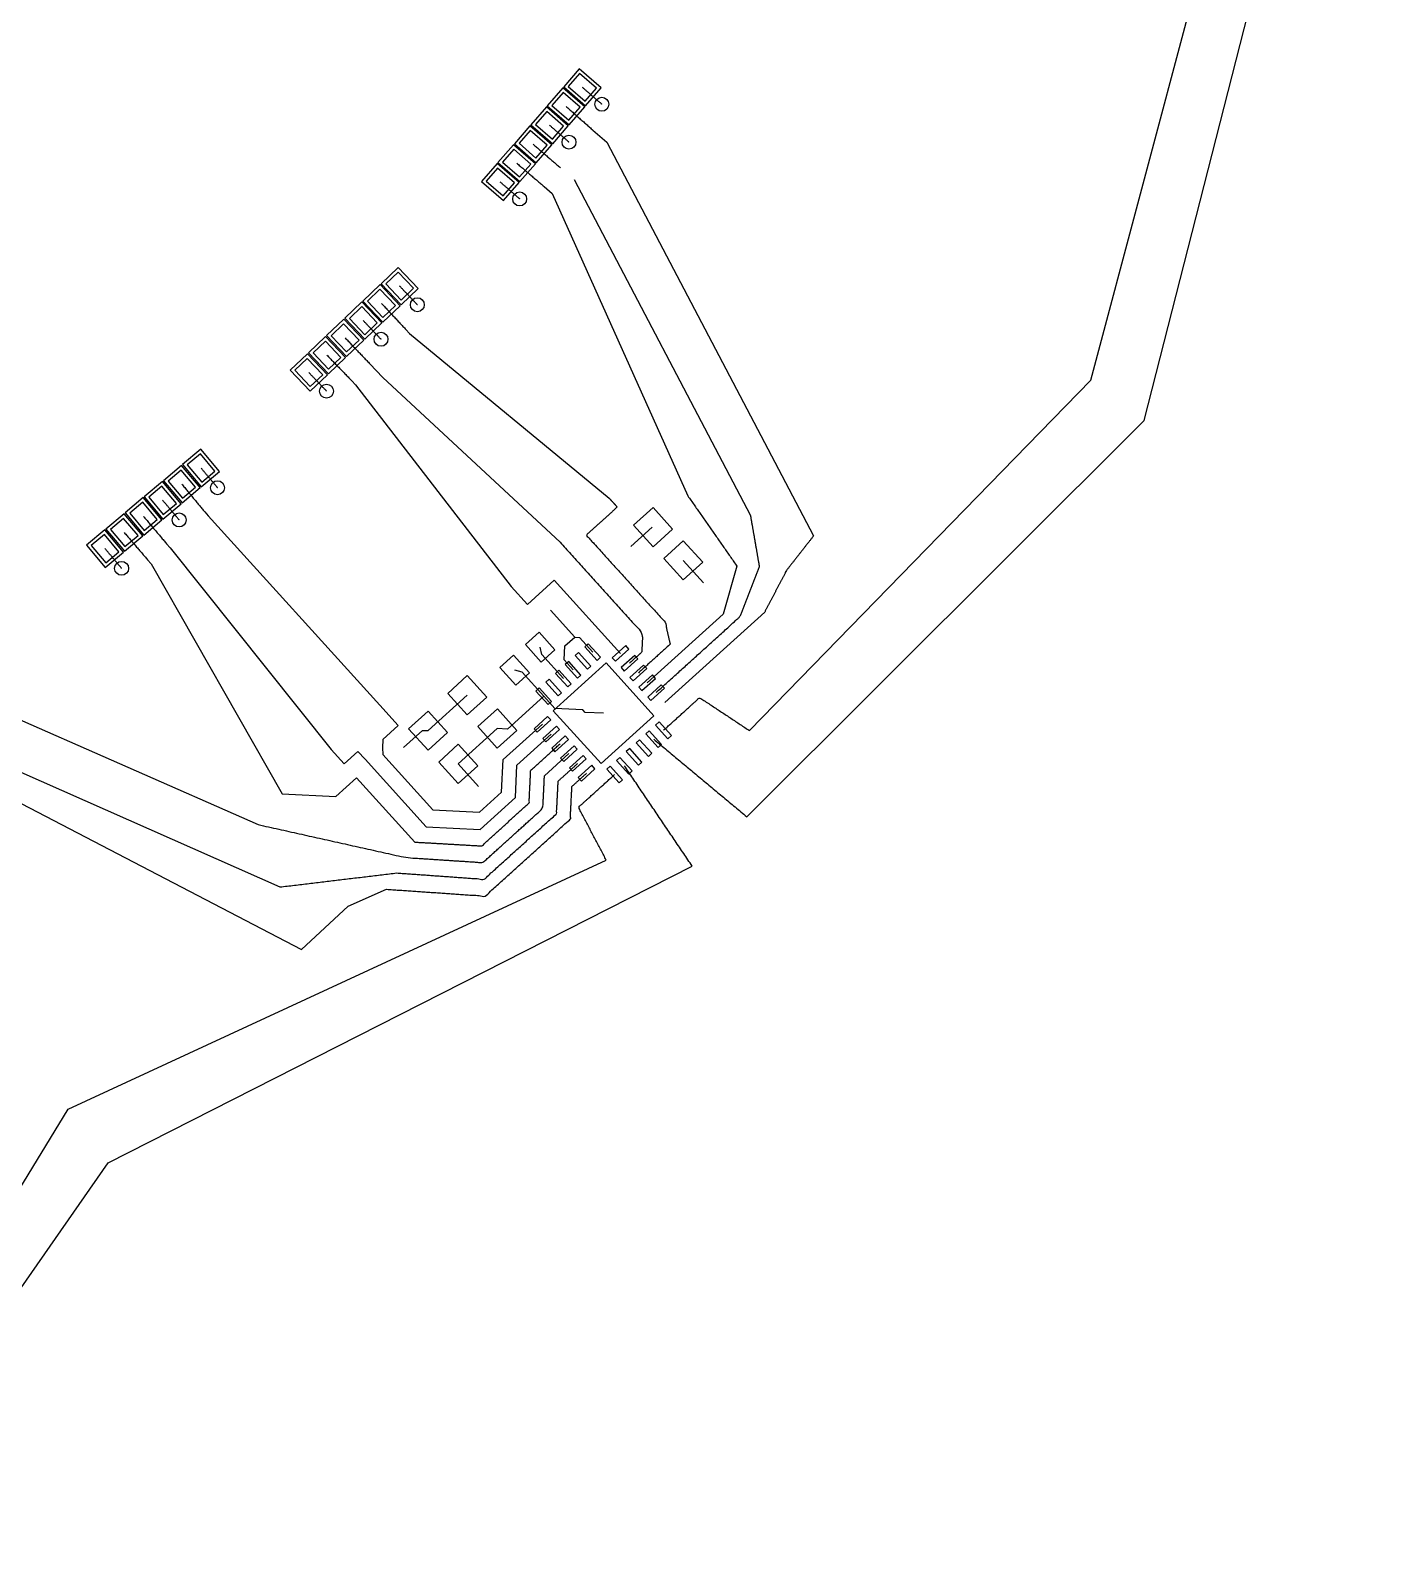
# Model space of a CAD drawing. Header units: millimetres. Extents: x 205 to 336, y 438 to 916.
# Drawn here: x 278.2 to 329.4, y 744.1 to 801.9 of the extents above; entities that cross this region are included whole.
import ezdxf

# ---------------------------------------------------------------- set-up
doc = ezdxf.new("R2010")
doc.units = ezdxf.units.MM
doc.header["$MEASUREMENT"] = 0
doc.layers.add('1_top copper', color=18, linetype='Continuous', true_color=0x000000)

msp = doc.modelspace()

# ---------------------------------------------------------------- linework, layer by layer
at = {"layer": '1_top copper'}
for p, q in [((320.419, 787.067), (329.41, 822.341)), ((318.393, 788.6), (326.837, 820.337)), ((299.522, 798.073), (300.051, 797.614)), ((300.051, 797.614), (307.887, 782.702)), ((297.67, 795.939), (297.972, 795.677)), ((305.504, 783.458), (298.821, 796.188)), ((297.972, 795.677), (303.121, 784.213)), ((292.437, 790.514), (292.575, 790.369)), ((292.575, 790.369), (300.134, 784.133)), ((291.072, 789.216), (291.559, 788.705)), ((290.39, 788.568), (290.528, 788.423)), ((290.528, 788.423), (296.426, 780.779)), ((291.559, 788.705), (298.28, 782.456)), ((305.458, 775.318), (318.393, 788.6)), ((305.352, 772.058), (320.419, 787.067)), ((284.808, 783.609), (284.937, 783.456)), ((284.937, 783.456), (291.452, 776.279)), ((283.366, 782.397), (283.495, 782.244)), ((283.495, 782.244), (289.598, 774.602)), ((282.645, 781.792), (282.774, 781.639)), ((282.774, 781.639), (287.744, 772.924)), ((276.416, 776.336), (286.841, 771.757)), ((275.111, 774.945), (287.657, 769.394)), ((274.361, 774.375), (288.474, 767.031)), ((279.635, 760.972), (300.029, 770.408)), ((281.153, 758.936), (303.283, 770.187)), ((271.287, 747.321), (279.635, 760.972)), ((270.782, 744.099), (281.153, 758.936))]:
    msp.add_line(p, q, dxfattribs=at)
for points in [[(299.245, 798.992), (299.835, 799.672), (299.004, 800.393), (298.414, 799.713)], [(299.232, 799.169), (299.658, 799.659), (299.016, 800.217), (298.59, 799.726)], [(298.622, 798.275), (299.212, 798.955), (298.381, 799.676), (297.791, 798.996)], [(298.61, 798.451), (299.036, 798.942), (298.394, 799.499), (297.968, 799.008)], [(297.999, 797.557), (298.589, 798.237), (297.759, 798.958), (297.169, 798.279)], [(297.987, 797.734), (298.413, 798.225), (297.771, 798.782), (297.345, 798.291)], [(297.377, 796.84), (297.966, 797.52), (297.136, 798.241), (296.546, 797.561)], [(297.364, 797.016), (297.79, 797.507), (297.148, 798.064), (296.722, 797.574)], [(296.754, 796.123), (297.344, 796.802), (296.513, 797.523), (295.923, 796.844)], [(296.741, 796.299), (297.167, 796.79), (296.525, 797.347), (296.099, 796.856)], [(296.131, 795.405), (296.721, 796.085), (295.89, 796.806), (295.3, 796.126)], [(296.119, 795.582), (296.545, 796.072), (295.903, 796.63), (295.477, 796.139)], [(292.249, 791.456), (292.901, 792.076), (292.143, 792.873), (291.491, 792.253)], [(292.253, 791.633), (292.724, 792.081), (292.139, 792.697), (291.668, 792.249)], [(291.56, 790.801), (292.213, 791.421), (291.455, 792.219), (290.802, 791.598)], [(291.565, 790.978), (292.036, 791.426), (291.45, 792.042), (290.979, 791.594)], [(290.872, 790.147), (291.524, 790.767), (290.766, 791.564), (290.114, 790.944)], [(290.876, 790.323), (291.347, 790.771), (290.762, 791.387), (290.291, 790.939)], [(290.184, 789.492), (290.836, 790.112), (290.078, 790.909), (289.426, 790.289)], [(290.188, 789.669), (290.659, 790.117), (290.073, 790.733), (289.602, 790.285)], [(289.495, 788.837), (290.147, 789.458), (289.389, 790.255), (288.737, 789.635)], [(289.5, 789.014), (289.971, 789.462), (289.385, 790.078), (288.914, 789.63)], [(288.807, 788.183), (289.459, 788.803), (288.701, 789.6), (288.049, 788.98)], [(288.811, 788.359), (289.282, 788.807), (288.696, 789.423), (288.225, 788.975)], [(284.678, 784.56), (285.367, 785.139), (284.66, 785.981), (283.971, 785.402)], [(284.694, 784.736), (285.191, 785.154), (284.645, 785.805), (284.147, 785.387)], [(283.951, 783.949), (284.64, 784.528), (283.933, 785.37), (283.243, 784.791)], [(283.966, 784.125), (284.464, 784.543), (283.917, 785.194), (283.42, 784.776)], [(283.224, 783.338), (283.913, 783.917), (283.205, 784.759), (282.516, 784.18)], [(283.239, 783.514), (283.737, 783.932), (283.19, 784.583), (282.692, 784.165)], [(282.496, 782.727), (283.185, 783.306), (282.478, 784.148), (281.789, 783.569)], [(282.511, 782.903), (283.009, 783.321), (282.462, 783.972), (281.965, 783.554)], [(301.803, 782.289), (302.544, 782.959), (301.806, 783.775), (301.065, 783.104)], [(281.769, 782.116), (282.458, 782.695), (281.75, 783.537), (281.061, 782.958)], [(281.784, 782.292), (282.282, 782.71), (281.735, 783.361), (281.237, 782.943)], [(281.041, 781.505), (281.73, 782.084), (281.023, 782.926), (280.334, 782.347)], [(281.057, 781.681), (281.554, 782.099), (281.008, 782.75), (280.51, 782.332)], [(302.943, 781.028), (303.685, 781.699), (302.947, 782.514), (302.205, 781.844)], [(297.565, 777.917), (298.084, 778.387), (297.481, 779.054), (296.962, 778.584)], [(299.216, 778.496), (299.682, 777.981), (299.812, 778.098), (299.345, 778.614)], [(300.374, 777.946), (300.889, 778.412), (300.772, 778.542), (300.257, 778.076)], [(296.601, 777.045), (297.12, 777.515), (296.517, 778.182), (295.997, 777.712)], [(298.474, 777.825), (298.94, 777.31), (299.07, 777.427), (298.604, 777.943)], [(298.845, 778.161), (299.311, 777.645), (299.441, 777.763), (298.975, 778.278)], [(300.709, 777.575), (301.225, 778.041), (301.107, 778.171), (300.592, 777.705)], [(294.757, 775.916), (295.499, 776.587), (294.761, 777.403), (294.019, 776.732)], [(299.833, 774.069), (301.835, 775.88), (300.024, 777.882), (298.021, 776.071)], [(298.103, 777.49), (298.569, 776.975), (298.699, 777.092), (298.233, 777.607)], [(301.045, 777.204), (301.56, 777.671), (301.443, 777.8), (300.927, 777.334)], [(301.38, 776.834), (301.896, 777.3), (301.778, 777.43), (301.263, 776.963)], [(297.362, 776.819), (297.828, 776.304), (297.958, 776.421), (297.491, 776.937)], [(297.732, 777.155), (298.199, 776.639), (298.328, 776.757), (297.862, 777.272)], [(301.716, 776.463), (302.231, 776.929), (302.114, 777.059), (301.598, 776.592)], [(293.274, 774.575), (294.015, 775.245), (293.277, 776.061), (292.536, 775.39)], [(295.897, 774.655), (296.639, 775.326), (295.901, 776.142), (295.159, 775.471)], [(297.407, 775.263), (297.923, 775.729), (297.805, 775.859), (297.29, 775.393)], [(301.899, 775.53), (302.365, 775.014), (302.495, 775.132), (302.029, 775.647)], [(297.743, 774.892), (298.258, 775.358), (298.141, 775.488), (297.625, 775.022)], [(298.078, 774.521), (298.594, 774.987), (298.476, 775.117), (297.961, 774.651)], [(301.528, 775.194), (301.994, 774.679), (302.124, 774.796), (301.658, 775.312)], [(294.414, 773.314), (295.156, 773.985), (294.418, 774.8), (293.676, 774.13)], [(298.414, 774.15), (298.929, 774.617), (298.812, 774.746), (298.296, 774.28)], [(300.786, 774.523), (301.253, 774.008), (301.382, 774.125), (300.916, 774.641)], [(301.157, 774.859), (301.623, 774.343), (301.753, 774.461), (301.287, 774.976)], [(298.749, 773.78), (299.264, 774.246), (299.147, 774.376), (298.632, 773.909)], [(299.084, 773.409), (299.6, 773.875), (299.482, 774.005), (298.967, 773.539)], [(300.045, 773.853), (300.511, 773.337), (300.641, 773.455), (300.175, 773.97)], [(300.416, 774.188), (300.882, 773.673), (301.012, 773.79), (300.545, 774.305)]]:
    msp.add_lwpolyline(points, close=True, dxfattribs=at)
for points in [[(301.769, 783.034), (300.953, 782.296)], [(304.981, 781.55), (304.453, 779.731), (301.579, 777.132)], [(302.945, 781.771), (303.716, 780.918)], [(297.038, 780.103), (298.058, 781.025), (300.573, 778.244)], [(296.426, 780.779), (297.038, 780.103)], [(298.834, 778.862), (297.912, 779.882)], [(306.032, 779.811), (302.25, 776.39)], [(298.772, 777.626), (298.437, 777.997), (298.463, 778.527), (298.834, 778.862), (299.011, 778.853), (299.514, 778.297)], [(298.401, 777.291), (297.58, 778.199), (297.523, 778.486)], [(299.928, 775.975), (299.222, 776.011), (299.138, 776.103), (298.079, 776.157), (297.66, 776.62), (296.838, 777.529), (296.559, 777.613)], [(291.452, 776.279), (292.147, 775.511)], [(292.34, 774.675), (293.064, 775.329), (293.275, 775.318), (294.759, 776.66)], [(297.66, 776.62), (296.288, 775.379), (295.899, 775.399), (294.416, 774.057), (295.187, 773.204)], [(290.885, 774.234), (293.199, 771.676), (295.247, 771.573), (296.582, 772.78), (296.644, 774.016), (297.942, 775.19)], [(292.147, 775.511), (291.559, 774.979), (291.543, 774.661), (291.566, 774.413), (293.461, 772.317), (295.227, 772.229), (296.061, 772.983), (296.123, 774.219), (297.606, 775.561)], [(289.598, 774.602), (290.089, 774.059), (290.614, 774.533)], [(290.614, 774.533), (290.885, 774.234)], [(297.686, 773.61), (298.613, 774.448)], [(287.744, 772.924), (289.778, 772.822), (290.564, 773.534)], [(290.564, 773.534), (292.769, 771.095)], [(290.252, 768.673), (291.7, 769.308)], [(288.474, 767.031), (290.252, 768.673)]]:
    msp.add_lwpolyline(points, dxfattribs=at)
for centre in [(299.861, 799.054), (298.615, 797.619), (296.747, 795.466), (292.868, 791.458), (291.491, 790.149), (289.426, 788.185), (285.296, 784.524), (283.841, 783.302), (281.659, 781.469)]:
    msp.add_circle(centre, 0.264, dxfattribs=at)
for points, knots in [([(299.861, 799.054), (299.851, 799.062), (299.842, 799.07), (299.483, 799.381), (299.124, 799.693)], [0, 0, 0, 0.0353553, 0.0353553, 0.9853553, 0.9853553, 0.9853553]), ([(298.615, 797.619), (298.606, 797.627), (298.596, 797.635), (298.238, 797.946), (297.879, 798.258)], [0, 0, 0, 0.0353553, 0.0353553, 0.9853553, 0.9853553, 0.9853553]), ([(296.747, 795.466), (296.738, 795.475), (296.728, 795.483), (296.369, 795.794), (296.011, 796.106)], [0, 0, 0, 0.0353553, 0.0353553, 0.9853553, 0.9853553, 0.9853553]), ([(292.868, 791.458), (292.859, 791.467), (292.851, 791.476), (292.523, 791.82), (292.196, 792.165)], [0, 0, 0, 0.0353553, 0.0353553, 0.9853553, 0.9853553, 0.9853553]), ([(291.491, 790.149), (291.482, 790.158), (291.474, 790.167), (291.146, 790.511), (290.819, 790.855)], [0, 0, 0, 0.0353553, 0.0353553, 0.9853553, 0.9853553, 0.9853553]), ([(289.426, 788.185), (289.417, 788.194), (289.408, 788.203), (289.081, 788.547), (288.754, 788.891)], [0, 0, 0, 0.0353553, 0.0353553, 0.9853553, 0.9853553, 0.9853553]), ([(285.296, 784.524), (285.288, 784.534), (285.28, 784.543), (284.975, 784.907), (284.669, 785.271)], [0, 0, 0, 0.0353553, 0.0353553, 0.9853553, 0.9853553, 0.9853553]), ([(283.841, 783.302), (283.833, 783.312), (283.825, 783.321), (283.52, 783.685), (283.214, 784.049)], [0, 0, 0, 0.0353553, 0.0353553, 0.9853553, 0.9853553, 0.9853553]), ([(300.134, 784.133), (300.289, 783.962), (300.444, 783.791), (299.858, 783.26), (299.271, 782.729), (300.763, 781.079), (302.256, 779.429), (302.352, 779.011), (302.449, 778.592), (301.846, 778.047), (301.244, 777.502)], [3.998617, 3.998617, 3.998617, 4.460667, 4.460667, 5.585667, 5.585667, 10.035667, 10.035667, 11.096327, 11.096327, 12.721327, 12.721327, 12.721327]), ([(307.887, 782.702), (307.372, 782.045), (306.857, 781.387), (306.445, 780.599), (306.032, 779.811)], [3.998617, 3.998617, 3.998617, 5.91041, 5.91041, 8.189625, 8.189625, 8.189625]), ([(281.659, 781.469), (281.651, 781.479), (281.643, 781.488), (281.338, 781.852), (281.032, 782.216)], [0, 0, 0, 0.0353553, 0.0353553, 0.9853553, 0.9853553, 0.9853553]), ([(298.28, 782.456), (299.844, 780.727), (301.407, 778.999), (301.39, 778.646), (301.372, 778.292), (301.14, 778.083), (300.908, 777.873)], [3.998617, 3.998617, 3.998617, 8.015298, 8.015298, 8.722405, 8.722405, 9.347405, 9.347405, 9.347405]), ([(301.915, 776.761), (303.511, 778.205), (305.108, 779.649), (305.473, 780.593), (305.838, 781.536)], [-7.159361, -7.159361, -7.159361, -3.284361, -3.284361, -1.710098, -1.710098, -1.710098]), ([(302.197, 775.331), (302.882, 775.95), (303.567, 776.569), (304.512, 775.944), (305.458, 775.318)], [0, 0, 0, 1.5, 1.5, 2.374258, 2.374258, 2.374258]), ([(292.769, 771.095), (294.037, 771.023), (295.304, 770.95), (296.203, 771.764), (297.103, 772.577), (297.134, 773.195), (297.165, 773.813), (297.721, 774.316), (298.277, 774.819)], [10.382426, 10.382426, 10.382426, 12.910394, 12.910394, 15.335394, 15.335394, 16.572831, 16.572831, 18.072831, 18.072831, 18.072831]), ([(292.085, 769.926), (293.742, 769.808), (295.4, 769.689), (296.772, 770.93), (298.144, 772.171), (298.175, 772.789), (298.206, 773.407), (298.577, 773.742), (298.948, 774.078)], [7.938427, 7.938427, 7.938427, 11.262581, 11.262581, 14.962581, 14.962581, 16.200018, 16.200018, 17.200018, 17.200018, 17.200018]), ([(286.841, 771.757), (289.634, 771.134), (292.427, 770.511), (293.89, 770.415), (295.352, 770.32), (296.488, 771.347), (297.624, 772.374), (297.655, 772.992), (297.686, 773.61)], [3.998617, 3.998617, 3.998617, 8.800432, 8.800432, 11.732018, 11.732018, 14.794518, 14.794518, 16.031954, 16.031954, 16.031954]), ([(291.7, 769.308), (293.569, 769.179), (295.439, 769.05), (297.052, 770.509), (298.665, 771.968), (298.696, 772.586), (298.727, 773.204), (299.005, 773.455), (299.283, 773.707)], [8.000103, 8.000103, 8.000103, 11.748436, 11.748436, 16.098436, 16.098436, 17.335872, 17.335872, 18.085872, 18.085872, 18.085872]), ([(300.029, 770.408), (299.501, 771.411), (298.973, 772.415), (299.658, 773.034), (300.343, 773.654)], [4.374258, 4.374258, 4.374258, 5.248517, 5.248517, 6.748517, 6.748517, 6.748517])]:
    msp.add_open_spline(points, degree=2, knots=knots, dxfattribs=at)
for points in [[(298.502, 798.975), (299.012, 798.524), (299.522, 798.073)], [(297.256, 797.54), (297.772, 797.096), (298.288, 796.651)], [(296.633, 796.823), (297.152, 796.381), (297.67, 795.939)], [(291.508, 791.51), (291.972, 791.012), (292.437, 790.514)], [(290.131, 790.201), (290.601, 789.709), (291.072, 789.216)], [(289.442, 789.546), (289.916, 789.057), (290.39, 788.568)], [(283.942, 784.66), (284.375, 784.134), (284.808, 783.609)], [(303.121, 784.213), (304.051, 782.881), (304.981, 781.55)], [(282.487, 783.438), (282.927, 782.918), (283.366, 782.397)], [(305.838, 781.536), (305.671, 782.497), (305.504, 783.458)], [(281.759, 782.827), (282.202, 782.309), (282.645, 781.792)], [(301.826, 774.995), (303.589, 773.527), (305.352, 772.058)], [(303.283, 770.187), (301.998, 772.088), (300.714, 773.989)], [(287.657, 769.394), (289.871, 769.66), (292.085, 769.926)]]:
    msp.add_open_spline(points, degree=2, dxfattribs=at)

doc.saveas('drawing.dxf')
